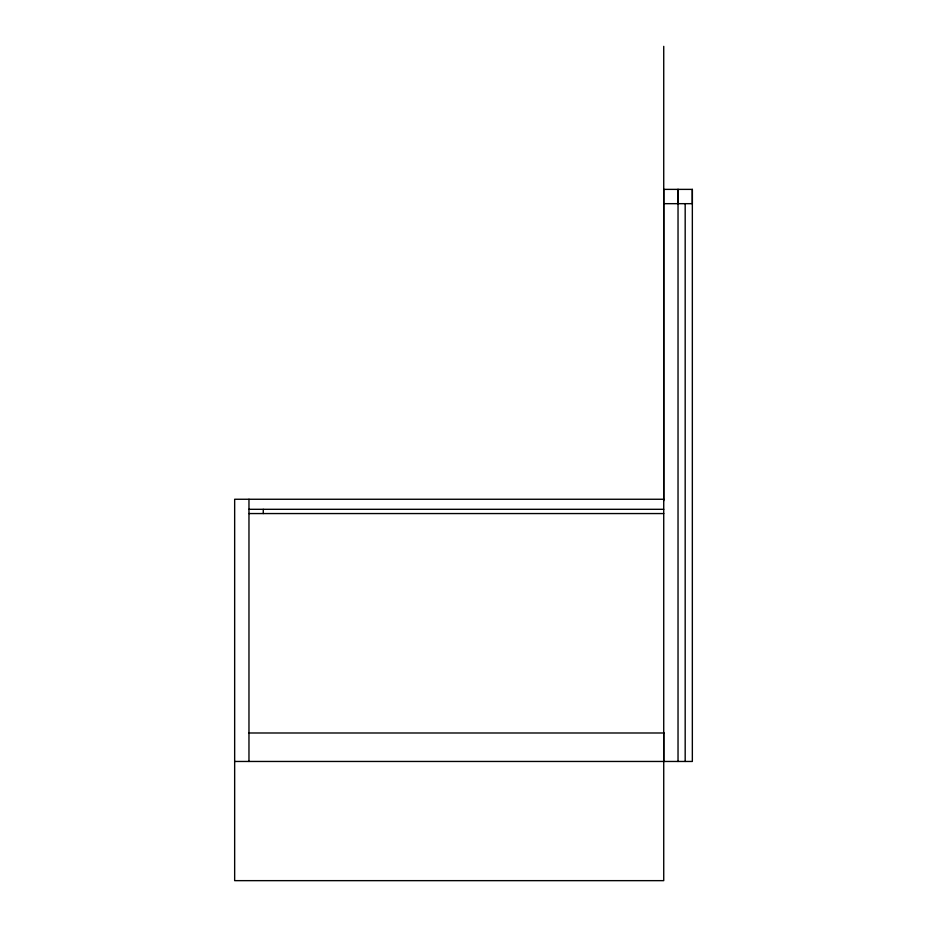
<?xml version="1.0" encoding="UTF-8"?>
<svg xmlns="http://www.w3.org/2000/svg" width="927" height="927" viewBox="0 0 927 927"><rect width="100%" height="100%" fill="white"/><g stroke="black" fill="none" stroke-linecap="round" stroke-linejoin="round"><path stroke-width="1.39" d="M663.732 761.461L663.732 732.492M663.732 500.765L663.732 189.375L692.342 189.375L692.342 203.673L663.732 203.673M678.031 761.461L678.031 189.375L678.031 203.673M685.18 761.461L685.18 203.673M692.342 189.375L692.342 761.461L234.658 761.461M663.732 499.259L234.658 499.259L234.658 880.65L663.732 880.65L663.732 46.35M248.969 509.305L663.732 509.305M248.969 513.558L663.732 513.558M248.969 732.99L663.732 732.99M263.268 509.305L263.268 513.558M248.969 499.259L248.969 761.461"/></g></svg>
